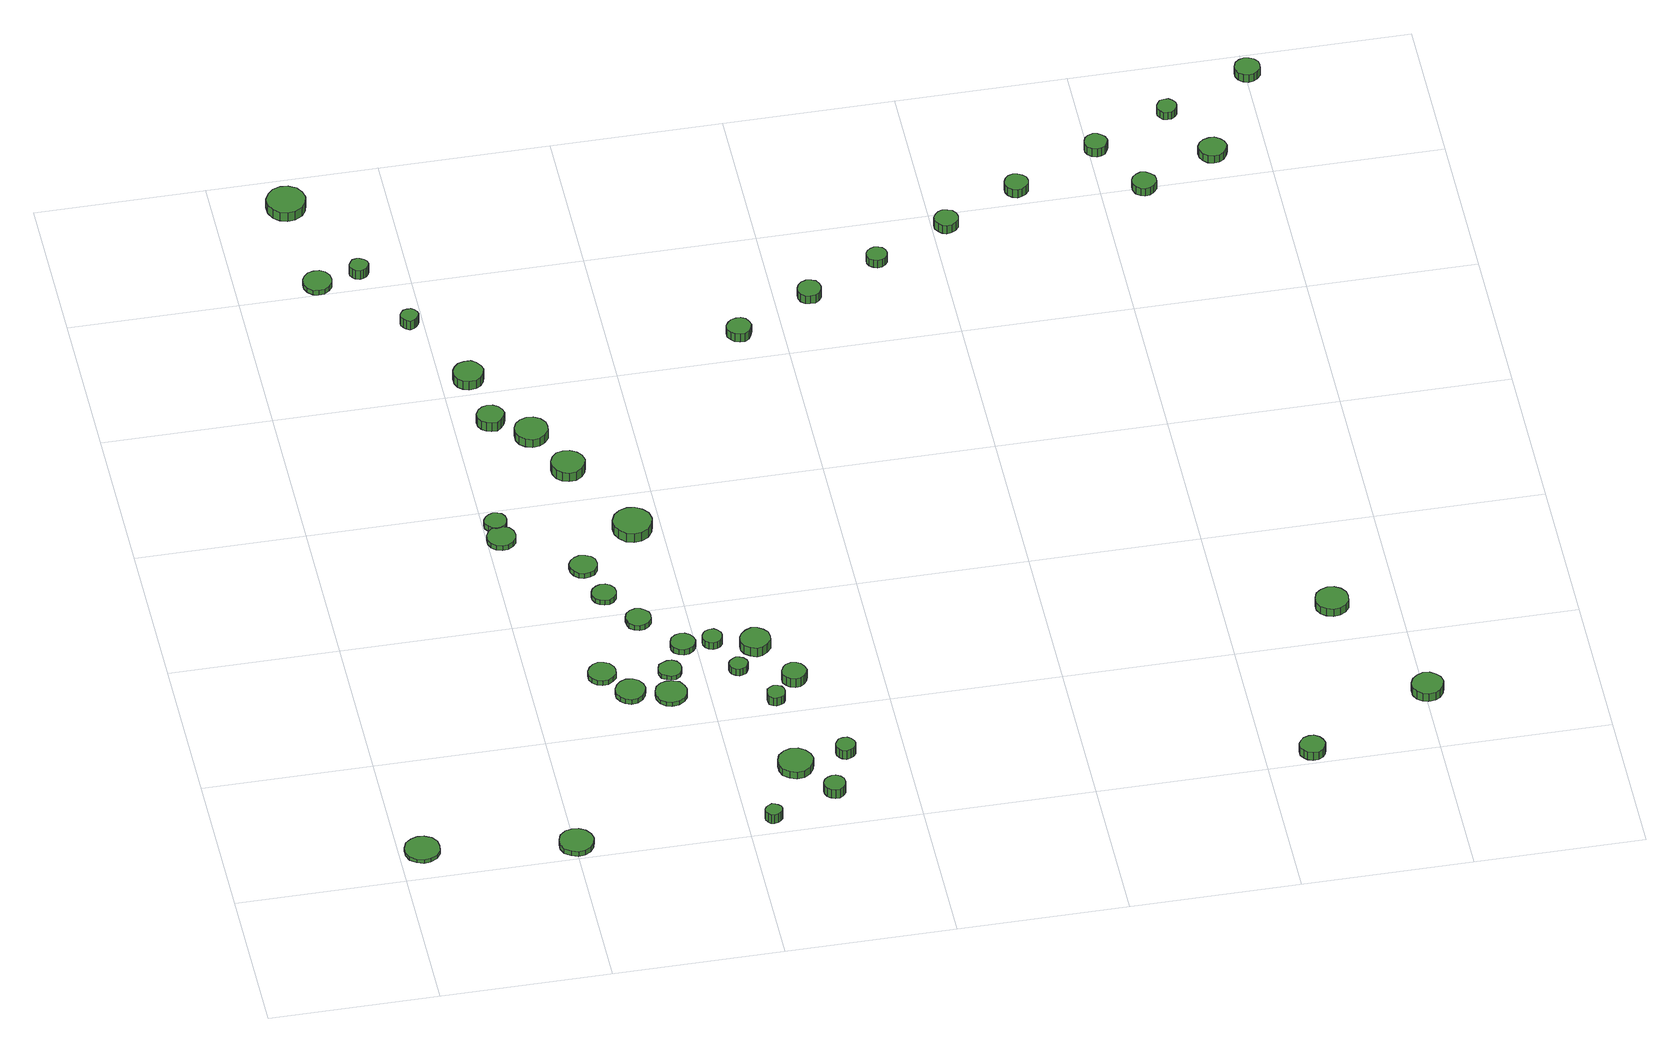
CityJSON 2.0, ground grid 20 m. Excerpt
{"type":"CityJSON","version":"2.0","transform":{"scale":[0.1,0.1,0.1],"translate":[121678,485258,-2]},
"CityObjects":{
"tree1":{"type":"SolitaryVegetationObject","attributes":{"function":"something"},"geometry":[{"type":"MultiSurface","lod":"1","boundaries":[[[0,1,2,3,4,5,6,7,8,9,10,11,12,13,14]],[[15,16,17,18,19,20,21,22,23,24,25,26,27,28,29]],[[0,29,28,1]],[[1,28,27,2]],[[2,27,26,3]],[[3,26,25,4]],[[4,25,24,5]],[[5,24,23,6]],[[6,23,22,7]],[[7,22,21,8]],[[8,21,20,9]],[[9,20,19,10]],[[10,19,18,11]],[[11,18,17,12]],[[12,17,16,13]],[[13,16,15,14]],[[14,15,29,0]]]}]},
"tree2":{"type":"SolitaryVegetationObject","attributes":{"function":"something"},"geometry":[{"type":"MultiSurface","lod":"1","boundaries":[[[30,31,32,33,34,35,36,37,38,39,40,41,42,43,44]],[[45,46,47,48,49,50,51,52,53,54,55,56,57,58,59]],[[30,59,58,31]],[[31,58,57,32]],[[32,57,56,33]],[[33,56,55,34]],[[34,55,54,35]],[[35,54,53,36]],[[36,53,52,37]],[[37,52,51,38]],[[38,51,50,39]],[[39,50,49,40]],[[40,49,48,41]],[[41,48,47,42]],[[42,47,46,43]],[[43,46,45,44]],[[44,45,59,30]]]}]},
"tree3":{"type":"SolitaryVegetationObject","attributes":{"function":"something"},"geometry":[{"type":"MultiSurface","lod":"1","boundaries":[[[60,61,62,63,64,65,66,67,68,69,70,71,72,73,74]],[[75,76,77,78,79,80,81,82,83,84,85,86,87,88,89]],[[60,89,88,61]],[[61,88,87,62]],[[62,87,86,63]],[[63,86,85,64]],[[64,85,84,65]],[[65,84,83,66]],[[66,83,82,67]],[[67,82,81,68]],[[68,81,80,69]],[[69,80,79,70]],[[70,79,78,71]],[[71,78,77,72]],[[72,77,76,73]],[[73,76,75,74]],[[74,75,89,60]]]}]},
"tree4":{"type":"SolitaryVegetationObject","attributes":{"function":"something"},"geometry":[{"type":"MultiSurface","lod":"1","boundaries":[[[90,91,92,93,94,95,96,97,98,99,100,101,102,103,104]],[[105,106,107,108,109,110,111,112,113,114,115,116,117,118,119]],[[90,119,118,91]],[[91,118,117,92]],[[92,117,116,93]],[[93,116,115,94]],[[94,115,114,95]],[[95,114,113,96]],[[96,113,112,97]],[[97,112,111,98]],[[98,111,110,99]],[[99,110,109,100]],[[100,109,108,101]],[[101,108,107,102]],[[102,107,106,103]],[[103,106,105,104]],[[104,105,119,90]]]}]},
"tree5":{"type":"SolitaryVegetationObject","attributes":{"function":"something"},"geometry":[{"type":"MultiSurface","lod":"1","boundaries":[[[120,121,122,123,124,125,126,127,128,129,130,131,132,133,134]],[[135,136,137,138,139,140,141,142,143,144,145,146,147,148,149]],[[120,149,148,121]],[[121,148,147,122]],[[122,147,146,123]],[[123,146,145,124]],[[124,145,144,125]],[[125,144,143,126]],[[126,143,142,127]],[[127,142,141,128]],[[128,141,140,129]],[[129,140,139,130]],[[130,139,138,131]],[[131,138,137,132]],[[132,137,136,133]],[[133,136,135,134]],[[134,135,149,120]]]}]},
"tree6":{"type":"SolitaryVegetationObject","attributes":{"function":"something"},"geometry":[{"type":"MultiSurface","lod":"1","boundaries":[[[150,151,152,153,154,155,156,157,158,159,160,161,162,163,164]],[[165,166,167,168,169,170,171,172,173,174,175,176,177,178,179]],[[150,179,178,151]],[[151,178,177,152]],[[152,177,176,153]],[[153,176,175,154]],[[154,175,174,155]],[[155,174,173,156]],[[156,173,172,157]],[[157,172,171,158]],[[158,171,170,159]],[[159,170,169,160]],[[160,169,168,161]],[[161,168,167,162]],[[162,167,166,163]],[[163,166,165,164]],[[164,165,179,150]]]}]},
"tree7":{"type":"SolitaryVegetationObject","attributes":{"function":"something"},"geometry":[{"type":"MultiSurface","lod":"1","boundaries":[[[180,181,182,183,184,185,186,187,188,189,190,191,192,193,194]],[[195,196,197,198,199,200,201,202,203,204,205,206,207,208,209]],[[180,209,208,181]],[[181,208,207,182]],[[182,207,206,183]],[[183,206,205,184]],[[184,205,204,185]],[[185,204,203,186]],[[186,203,202,187]],[[187,202,201,188]],[[188,201,200,189]],[[189,200,199,190]],[[190,199,198,191]],[[191,198,197,192]],[[192,197,196,193]],[[193,196,195,194]],[[194,195,209,180]]]}]},
"tree8":{"type":"SolitaryVegetationObject","attributes":{"function":"something"},"geometry":[{"type":"MultiSurface","lod":"1","boundaries":[[[210,211,212,213,214,215,216,217,218,219,220,221,222,223,224]],[[225,226,227,228,229,230,231,232,233,234,235,236,237,238,239]],[[210,239,238,211]],[[211,238,237,212]],[[212,237,236,213]],[[213,236,235,214]],[[214,235,234,215]],[[215,234,233,216]],[[216,233,232,217]],[[217,232,231,218]],[[218,231,230,219]],[[219,230,229,220]],[[220,229,228,221]],[[221,228,227,222]],[[222,227,226,223]],[[223,226,225,224]],[[224,225,239,210]]]}]},
"tree9":{"type":"SolitaryVegetationObject","attributes":{"function":"something"},"geometry":[{"type":"MultiSurface","lod":"1","boundaries":[[[240,241,242,243,244,245,246,247,248,249,250,251,252,253,254]],[[255,256,257,258,259,260,261,262,263,264,265,266,267,268,269]],[[240,269,268,241]],[[241,268,267,242]],[[242,267,266,243]],[[243,266,265,244]],[[244,265,264,245]],[[245,264,263,246]],[[246,263,262,247]],[[247,262,261,248]],[[248,261,260,249]],[[249,260,259,250]],[[250,259,258,251]],[[251,258,257,252]],[[252,257,256,253]],[[253,256,255,254]],[[254,255,269,240]]]}]},
"tree10":{"type":"SolitaryVegetationObject","attributes":{"function":"something"},"geometry":[{"type":"MultiSurface","lod":"1","boundaries":[[[270,271,272,273,274,275,276,277,278,279,280,281,282,283,284]],[[285,286,287,288,289,290,291,292,293,294,295,296,297,298,299]],[[270,299,298,271]],[[271,298,297,272]],[[272,297,296,273]],[[273,296,295,274]],[[274,295,294,275]],[[275,294,293,276]],[[276,293,292,277]],[[277,292,291,278]],[[278,291,290,279]],[[279,290,289,280]],[[280,289,288,281]],[[281,288,287,282]],[[282,287,286,283]],[[283,286,285,284]],[[284,285,299,270]]]}]},
"tree11":{"type":"SolitaryVegetationObject","attributes":{"function":"something"},"geometry":[{"type":"MultiSurface","lod":"1","boundaries":[[[300,301,302,303,304,305,306,307,308,309,310,311,312,313,314]],[[315,316,317,318,319,320,321,322,323,324,325,326,327,328,329]],[[300,329,328,301]],[[301,328,327,302]],[[302,327,326,303]],[[303,326,325,304]],[[304,325,324,305]],[[305,324,323,306]],[[306,323,322,307]],[[307,322,321,308]],[[308,321,320,309]],[[309,320,319,310]],[[310,319,318,311]],[[311,318,317,312]],[[312,317,316,313]],[[313,316,315,314]],[[314,315,329,300]]]}]},
"tree12":{"type":"SolitaryVegetationObject","attributes":{"function":"something"},"geometry":[{"type":"MultiSurface","lod":"1","boundaries":[[[330,331,332,333,334,335,336,337,338,339,340,341,342,343,344]],[[345,346,347,348,349,350,351,352,353,354,355,356,357,358,359]],[[330,359,358,331]],[[331,358,357,332]],[[332,357,356,333]],[[333,356,355,334]],[[334,355,354,335]],[[335,354,353,336]],[[336,353,352,337]],[[337,352,351,338]],[[338,351,350,339]],[[339,350,349,340]],[[340,349,348,341]],[[341,348,347,342]],[[342,347,346,343]],[[343,346,345,344]],[[344,345,359,330]]]}]},
"tree13":{"type":"SolitaryVegetationObject","attributes":{"function":"something"},"geometry":[{"type":"MultiSurface","lod":"1","boundaries":[[[360,361,362,363,364,365,366,367,368,369,370,371,372,373,374]],[[375,376,377,378,379,380,381,382,383,384,385,386,387,388,389]],[[360,389,388,361]],[[361,388,387,362]],[[362,387,386,363]],[[363,386,385,364]],[[364,385,384,365]],[[365,384,383,366]],[[366,383,382,367]],[[367,382,381,368]],[[368,381,380,369]],[[369,380,379,370]],[[370,379,378,371]],[[371,378,377,372]],[[372,377,376,373]],[[373,376,375,374]],[[374,375,389,360]]]}]},
"tree14":{"type":"SolitaryVegetationObject","attributes":{"function":"something"},"geometry":[{"type":"MultiSurface","lod":"1","boundaries":[[[390,391,392,393,394,395,396,397,398,399,400,401,402,403,404]],[[405,406,407,408,409,410,411,412,413,414,415,416,417,418,419]],[[390,419,418,391]],[[391,418,417,392]],[[392,417,416,393]],[[393,416,415,394]],[[394,415,414,395]],[[395,414,413,396]],[[396,413,412,397]],[[397,412,411,398]],[[398,411,410,399]],[[399,410,409,400]],[[400,409,408,401]],[[401,408,407,402]],[[402,407,406,403]],[[403,406,405,404]],[[404,405,419,390]]]}]},
"tree15":{"type":"SolitaryVegetationObject","attributes":{"function":"something"},"geometry":[{"type":"MultiSurface","lod":"1","boundaries":[[[420,421,422,423,424,425,426,427,428,429,430,431,432,433,434]],[[435,436,437,438,439,440,441,442,443,444,445,446,447,448,449]],[[420,449,448,421]],[[421,448,447,422]],[[422,447,446,423]],[[423,446,445,424]],[[424,445,444,425]],[[425,444,443,426]],[[426,443,442,427]],[[427,442,441,428]],[[428,441,440,429]],[[429,440,439,430]],[[430,439,438,431]],[[431,438,437,432]],[[432,437,436,433]],[[433,436,435,434]],[[434,435,449,420]]]}]},
"tree16":{"type":"SolitaryVegetationObject","attributes":{"function":"something"},"geometry":[{"type":"MultiSurface","lod":"1","boundaries":[[[450,451,452,453,454,455,456,457,458,459,460,461,462,463,464]],[[465,466,467,468,469,470,471,472,473,474,475,476,477,478,479]],[[450,479,478,451]],[[451,478,477,452]],[[452,477,476,453]],[[453,476,475,454]],[[454,475,474,455]],[[455,474,473,456]],[[456,473,472,457]],[[457,472,471,458]],[[458,471,470,459]],[[459,470,469,460]],[[460,469,468,461]],[[461,468,467,462]],[[462,467,466,463]],[[463,466,465,464]],[[464,465,479,450]]]}]},
"tree17":{"type":"SolitaryVegetationObject","attributes":{"function":"something"},"geometry":[{"type":"MultiSurface","lod":"1","boundaries":[[[480,481,482,483,484,485,486,487,488,489,490,491,492,493,494]],[[495,496,497,498,499,500,501,502,503,504,505,506,507,508,509]],[[480,509,508,481]],[[481,508,507,482]],[[482,507,506,483]],[[483,506,505,484]],[[484,505,504,485]],[[485,504,503,486]],[[486,503,502,487]],[[487,502,501,488]],[[488,501,500,489]],[[489,500,499,490]],[[490,499,498,491]],[[491,498,497,492]],[[492,497,496,493]],[[493,496,495,494]],[[494,495,509,480]]]}]},
"tree18":{"type":"SolitaryVegetationObject","attributes":{"function":"something"},"geometry":[{"type":"MultiSurface","lod":"1","boundaries":[[[510,511,512,513,514,515,516,517,518,519,520,521,522,523,524]],[[525,526,527,528,529,530,531,532,533,534,535,536,537,538,539]],[[510,539,538,511]],[[511,538,537,512]],[[512,537,536,513]],[[513,536,535,514]],[[514,535,534,515]],[[515,534,533,516]],[[516,533,532,517]],[[517,532,531,518]],[[518,531,530,519]],[[519,530,529,520]],[[520,529,528,521]],[[521,528,527,522]],[[522,527,526,523]],[[523,526,525,524]],[[524,525,539,510]]]}]},
"tree19":{"type":"SolitaryVegetationObject","attributes":{"function":"something"},"geometry":[{"type":"MultiSurface","lod":"1","boundaries":[[[540,541,542,543,544,545,546,547,548,549,550,551,552,553,554]],[[555,556,557,558,559,560,561,562,563,564,565,566,567,568,569]],[[540,569,568,541]],[[541,568,567,542]],[[542,567,566,543]],[[543,566,565,544]],[[544,565,564,545]],[[545,564,563,546]],[[546,563,562,547]],[[547,562,561,548]],[[548,561,560,549]],[[549,560,559,550]],[[550,559,558,551]],[[551,558,557,552]],[[552,557,556,553]],[[553,556,555,554]],[[554,555,569,540]]]}]},
"tree20":{"type":"SolitaryVegetationObject","attributes":{"function":"something"},"geometry":[{"type":"MultiSurface","lod":"1","boundaries":[[[570,571,572,573,574,575,576,577,578,579,580,581,582,583,584]],[[585,586,587,588,589,590,591,592,593,594,595,596,597,598,599]],[[570,599,598,571]],[[571,598,597,572]],[[572,597,596,573]],[[573,596,595,574]],[[574,595,594,575]],[[575,594,593,576]],[[576,593,592,577]],[[577,592,591,578]],[[578,591,590,579]],[[579,590,589,580]],[[580,589,588,581]],[[581,588,587,582]],[[582,587,586,583]],[[583,586,585,584]],[[584,585,599,570]]]}]},
"tree21":{"type":"SolitaryVegetationObject","attributes":{"function":"something"},"geometry":[{"type":"MultiSurface","lod":"1","boundaries":[[[600,601,602,603,604,605,606,607,608,609,610,611,612,613,614]],[[615,616,617,618,619,620,621,622,623,624,625,626,627,628,629]],[[600,629,628,601]],[[601,628,627,602]],[[602,627,626,603]],[[603,626,625,604]],[[604,625,624,605]],[[605,624,623,606]],[[606,623,622,607]],[[607,622,621,608]],[[608,621,620,609]],[[609,620,619,610]],[[610,619,618,611]],[[611,618,617,612]],[[612,617,616,613]],[[613,616,615,614]],[[614,615,629,600]]]}]},
"tree22":{"type":"SolitaryVegetationObject","attributes":{"function":"something"},"geometry":[{"type":"MultiSurface","lod":"1","boundaries":[[[630,631,632,633,634,635,636,637,638,639,640,641,642,643,644]],[[645,646,647,648,649,650,651,652,653,654,655,656,657,658,659]],[[630,659,658,631]],[[631,658,657,632]],[[632,657,656,633]],[[633,656,655,634]],[[634,655,654,635]],[[635,654,653,636]],[[636,653,652,637]],[[637,652,651,638]],[[638,651,650,639]],[[639,650,649,640]],[[640,649,648,641]],[[641,648,647,642]],[[642,647,646,643]],[[643,646,645,644]],[[644,645,659,630]]]}]},
"tree23":{"type":"SolitaryVegetationObject","attributes":{"function":"something"},"geometry":[{"type":"MultiSurface","lod":"1","boundaries":[[[660,661,662,663,664,665,666,667,668,669,670,671,672,673,674]],[[675,676,677,678,679,680,681,682,683,684,685,686,687,688,689]],[[660,689,688,661]],[[661,688,687,662]],[[662,687,686,663]],[[663,686,685,664]],[[664,685,684,665]],[[665,684,683,666]],[[666,683,682,667]],[[667,682,681,668]],[[668,681,680,669]],[[669,680,679,670]],[[670,679,678,671]],[[671,678,677,672]],[[672,677,676,673]],[[673,676,675,674]],[[674,675,689,660]]]}]},
"tree24":{"type":"SolitaryVegetationObject","attributes":{"function":"something"},"geometry":[{"type":"MultiSurface","lod":"1","boundaries":[[[690,691,692,693,694,695,696,697,698,699,700,701,702,703,704]],[[705,706,707,708,709,710,711,712,713,714,715,716,717,718,719]],[[690,719,718,691]],[[691,718,717,692]],[[692,717,716,693]],[[693,716,715,694]],[[694,715,714,695]],[[695,714,713,696]],[[696,713,712,697]],[[697,712,711,698]],[[698,711,710,699]],[[699,710,709,700]],[[700,709,708,701]],[[701,708,707,702]],[[702,707,706,703]],[[703,706,705,704]],[[704,705,719,690]]]}]},
"tree25":{"type":"SolitaryVegetationObject","attributes":{"function":"something"},"geometry":[{"type":"MultiSurface","lod":"1","boundaries":[[[720,721,722,723,724,725,726,727,728,729,730,731,732,733,734]],[[735,736,737,738,739,740,741,742,743,744,745,746,747,748,749]],[[720,749,748,721]],[[721,748,747,722]],[[722,747,746,723]],[[723,746,745,724]],[[724,745,744,725]],[[725,744,743,726]],[[726,743,742,727]],[[727,742,741,728]],[[728,741,740,729]],[[729,740,739,730]],[[730,739,738,731]],[[731,738,737,732]],[[732,737,736,733]],[[733,736,735,734]],[[734,735,749,720]]]}]},
"tree26":{"type":"SolitaryVegetationObject","attributes":{"function":"something"},"geometry":[{"type":"MultiSurface","lod":"1","boundaries":[[[750,751,752,753,754,755,756,757,758,759,760,761,762,763,764]],[[765,766,767,768,769,770,771,772,773,774,775,776,777,778,779]],[[750,779,778,751]],[[751,778,777,752]],[[752,777,776,753]],[[753,776,775,754]],[[754,775,774,755]],[[755,774,773,756]],[[756,773,772,757]],[[757,772,771,758]],[[758,771,770,759]],[[759,770,769,760]],[[760,769,768,761]],[[761,768,767,762]],[[762,767,766,763]],[[763,766,765,764]],[[764,765,779,750]]]}]},
"tree27":{"type":"SolitaryVegetationObject","attributes":{"function":"something"},"geometry":[{"type":"MultiSurface","lod":"1","boundaries":[[[780,781,782,783,784,785,786,787,788,789,790,791,792,793,794]],[[795,796,797,798,799,800,801,802,803,804,805,806,807,808,809]],[[780,809,808,781]],[[781,808,807,782]],[[782,807,806,783]],[[783,806,805,784]],[[784,805,804,785]],[[785,804,803,786]],[[786,803,802,787]],[[787,802,801,788]],[[788,801,800,789]],[[789,800,799,790]],[[790,799,798,791]],[[791,798,797,792]],[[792,797,796,793]],[[793,796,795,794]],[[794,795,809,780]]]}]},
"tree28":{"type":"SolitaryVegetationObject","attributes":{"function":"something"},"geometry":[{"type":"MultiSurface","lod":"1","boundaries":[[[810,811,812,813,814,815,816,817,818,819,820,821,822,823,824]],[[825,826,827,828,829,830,831,832,833,834,835,836,837,838,839]],[[810,839,838,811]],[[811,838,837,812]],[[812,837,836,813]],[[813,836,835,814]],[[814,835,834,815]],[[815,834,833,816]],[[816,833,832,817]],[[817,832,831,818]],[[818,831,830,819]],[[819,830,829,820]],[[820,829,828,821]],[[821,828,827,822]],[[822,827,826,823]],[[823,826,825,824]],[[824,825,839,810]]]}]},
"tree29":{"type":"SolitaryVegetationObject","attributes":{"function":"something"},"geometry":[{"type":"MultiSurface","lod":"1","boundaries":[[[840,841,842,843,844,845,846,847,848,849,850,851,852,853,854]],[[855,856,857,858,859,860,861,862,863,864,865,866,867,868,869]],[[840,869,868,841]],[[841,868,867,842]],[[842,867,866,843]],[[843,866,865,844]],[[844,865,864,845]],[[845,864,863,846]],[[846,863,862,847]],[[847,862,861,848]],[[848,861,860,849]],[[849,860,859,850]],[[850,859,858,851]],[[851,858,857,852]],[[852,857,856,853]],[[853,856,855,854]],[[854,855,869,840]]]}]},
"tree30":{"type":"SolitaryVegetationObject","attributes":{"function":"something"},"geometry":[{"type":"MultiSurface","lod":"1","boundaries":[[[870,871,872,873,874,875,876,877,878,879,880,881,882,883,884]],[[885,886,887,888,889,890,891,892,893,894,895,896,897,898,899]],[[870,899,898,871]],[[871,898,897,872]],[[872,897,896,873]],[[873,896,895,874]],[[874,895,894,875]],[[875,894,893,876]],[[876,893,892,877]],[[877,892,891,878]],[[878,891,890,879]],[[879,890,889,880]],[[880,889,888,881]],[[881,888,887,882]],[[882,887,886,883]],[[883,886,885,884]],[[884,885,899,870]]]}]},
"tree31":{"type":"SolitaryVegetationObject","attributes":{"function":"something"},"geometry":[{"type":"MultiSurface","lod":"1","boundaries":[[[900,901,902,903,904,905,906,907,908,909,910,911,912,913,914]],[[915,916,917,918,919,920,921,922,923,924,925,926,927,928,929]],[[900,929,928,901]],[[901,928,927,902]],[[902,927,926,903]],[[903,926,925,904]],[[904,925,924,905]],[[905,924,923,906]],[[906,923,922,907]],[[907,922,921,908]],[[908,921,920,909]],[[909,920,919,910]],[[910,919,918,911]],[[911,918,917,912]],[[912,917,916,913]],[[913,916,915,914]],[[914,915,929,900]]]}]},
"tree32":{"type":"SolitaryVegetationObject","attributes":{"function":"something"},"geometry":[{"type":"MultiSurface","lod":"1","boundaries":[[[930,931,932,933,934,935,936,937,938,939,940,941,942,943,944]],[[945,946,947,948,949,950,951,952,953,954,955,956,957,958,959]],[[930,959,958,931]],[[931,958,957,932]],[[932,957,956,933]],[[933,956,955,934]],[[934,955,954,935]],[[935,954,953,936]],[[936,953,952,937]],[[937,952,951,938]],[[938,951,950,939]],[[939,950,949,940]],[[940,949,948,941]],[[941,948,947,942]],[[942,947,946,943]],[[943,946,945,944]],[[944,945,959,930]]]}]},
"tree33":{"type":"SolitaryVegetationObject","attributes":{"function":"something"},"geometry":[{"type":"MultiSurface","lod":"1","boundaries":[[[960,961,962,963,964,965,966,967,968,969,970,971,972,973,974]],[[975,976,977,978,979,980,981,982,983,984,985,986,987,988,989]],[[960,989,988,961]],[[961,988,987,962]],[[962,987,986,963]],[[963,986,985,964]],[[964,985,984,965]],[[965,984,983,966]],[[966,983,982,967]],[[967,982,981,968]],[[968,981,980,969]],[[969,980,979,970]],[[970,979,978,971]],[[971,978,977,972]],[[972,977,976,973]],[[973,976,975,974]],[[974,975,989,960]]]}]},
"tree34":{"type":"SolitaryVegetationObject","attributes":{"function":"something"},"geometry":[{"type":"MultiSurface","lod":"1","boundaries":[[[990,991,992,993,994,995,996,997,998,999,1000,1001,1002,1003,1004]],[[1005,1006,1007,1008,1009,1010,1011,1012,1013,1014,1015,1016,1017,1018,1019]],[[990,1019,1018,991]],[[991,1018,1017,992]],[[992,1017,1016,993]],[[993,1016,1015,994]],[[994,1015,1014,995]],[[995,1014,1013,996]],[[996,1013,1012,997]],[[997,1012,1011,998]],[[998,1011,1010,999]],[[999,1010,1009,1000]],[[1000,1009,1008,1001]],[[1001,1008,1007,1002]],[[1002,1007,1006,1003]],[[1003,1006,1005,1004]],[[1004,1005,1019,990]]]}]},
"tree35":{"type":"SolitaryVegetationObject","attributes":{"function":"something"},"geometry":[{"type":"MultiSurface","lod":"1","boundaries":[[[1020,1021,1022,1023,1024,1025,1026,1027,1028,1029,1030,1031,1032,1033,1034]],[[1035,1036,1037,1038,1039,1040,1041,1042,1043,1044,1045,1046,1047,1048,1049]],[[1020,1049,1048,1021]],[[1021,1048,1047,1022]],[[1022,1047,1046,1023]],[[1023,1046,1045,1024]],[[1024,1045,1044,1025]],[[1025,1044,1043,1026]],[[1026,1043,1042,1027]],[[1027,1042,1041,1028]],[[1028,1041,1040,1029]],[[1029,1040,1039,1030]],[[1030,1039,1038,1031]],[[1031,1038,1037,1032]],[[1032,1037,1036,1033]],[[1033,1036,1035,1034]],[[1034,1035,1049,1020]]]}]},
"tree36":{"type":"SolitaryVegetationObject","attributes":{"function":"something"},"geometry":[{"type":"MultiSurface","lod":"1","boundaries":[[[1050,1051,1052,1053,1054,1055,1056,1057,1058,1059,1060,1061,1062,1063,1064]],[[1065,1066,1067,1068,1069,1070,1071,1072,1073,1074,1075,1076,1077,1078,1079]],[[1050,1079,1078,1051]],[[1051,1078,1077,1052]],[[1052,1077,1076,1053]],[[1053,1076,1075,1054]],[[1054,1075,1074,1055]],[[1055,1074,1073,1056]],[[1056,1073,1072,1057]],[[1057,1072,1071,1058]],[[1058,1071,1070,1059]],[[1059,1070,1069,1060]],[[1060,1069,1068,1061]],[[1061,1068,1067,1062]],[[1062,1067,1066,1063]],[[1063,1066,1065,1064]],[[1064,1065,1079,1050]]]}]},
"tree37":{"type":"SolitaryVegetationObject","attributes":{"function":"something"},"geometry":[{"type":"MultiSurface","lod":"1","boundaries":[[[1080,1081,1082,1083,1084,1085,1086,1087,1088,1089,1090,1091,1092,1093,1094]],[[1095,1096,1097,1098,1099,1100,1101,1102,1103,1104,1105,1106,1107,1108,1109]],[[1080,1109,1108,1081]],[[1081,1108,1107,1082]],[[1082,1107,1106,1083]],[[1083,1106,1105,1084]],[[1084,1105,1104,1085]],[[1085,1104,1103,1086]],[[1086,1103,1102,1087]],[[1087,1102,1101,1088]],[[1088,1101,1100,1089]],[[1089,1100,1099,1090]],[[1090,1099,1098,1091]],[[1091,1098,1097,1092]],[[1092,1097,1096,1093]],[[1093,1096,1095,1094]],[[1094,1095,1109,1080]]]}]},
"tree38":{"type":"SolitaryVegetationObject","attributes":{"function":"something"},"geometry":[{"type":"MultiSurface","lod":"1","boundaries":[[[1110,1111,1112,1113,1114,1115,1116,1117,1118,1119,1120,1121,1122,1123,1124]],[[1125,1126,1127,1128,1129,1130,1131,1132,1133,1134,1135,1136,1137,1138,1139]],[[1110,1139,1138,1111]],[[1111,1138,1137,1112]],[[1112,1137,1136,1113]],[[1113,1136,1135,1114]],[[1114,1135,1134,1115]],[[1115,1134,1133,1116]],[[1116,1133,1132,1117]],[[1117,1132,1131,1118]],[[1118,1131,1130,1119]],[[1119,1130,1129,1120]],[[1120,1129,1128,1121]],[[1121,1128,1127,1122]],[[1122,1127,1126,1123]],[[1123,1126,1125,1124]],[[1124,1125,1139,1110]]]}]},
"tree39":{"type":"SolitaryVegetationObject","attributes":{"function":"something"},"geometry":[{"type":"MultiSurface","lod":"1","boundaries":[[[1140,1141,1142,1143,1144,1145,1146,1147,1148,1149,1150,1151,1152,1153,1154]],[[1155,1156,1157,1158,1159,1160,1161,1162,1163,1164,1165,1166,1167,1168,1169]],[[1140,1169,1168,1141]],[[1141,1168,1167,1142]],[[1142,1167,1166,1143]],[[1143,1166,1165,1144]],[[1144,1165,1164,1145]],[[1145,1164,1163,1146]],[[1146,1163,1162,1147]],[[1147,1162,1161,1148]],[[1148,1161,1160,1149]],[[1149,1160,1159,1150]],[[1150,1159,1158,1151]],[[1151,1158,1157,1152]],[[1152,1157,1156,1153]],[[1153,1156,1155,1154]],[[1154,1155,1169,1140]]]}]},
"tree40":{"type":"SolitaryVegetationObject","attributes":{"function":"something"},"geometry":[{"type":"MultiSurface","lod":"1","boundaries":[[[1170,1171,1172,1173,1174,1175,1176,1177,1178,1179,1180,1181,1182,1183,1184]],[[1185,1186,1187,1188,1189,1190,1191,1192,1193,1194,1195,1196,1197,1198,1199]],[[1170,1199,1198,1171]],[[1171,1198,1197,1172]],[[1172,1197,1196,1173]],[[1173,1196,1195,1174]],[[1174,1195,1194,1175]],[[1175,1194,1193,1176]],[[1176,1193,1192,1177]],[[1177,1192,1191,1178]],[[1178,1191,1190,1179]],[[1179,1190,1189,1180]],[[1180,1189,1188,1181]],[[1181,1188,1187,1182]],[[1182,1187,1186,1183]],[[1183,1186,1185,1184]],[[1184,1185,1199,1170]]]}]},
"tree41":{"type":"SolitaryVegetationObject","attributes":{"function":"something"},"geometry":[{"type":"MultiSurface","lod":"1","boundaries":[[[1200,1201,1202,1203,1204,1205,1206,1207,1208,1209,1210,1211,1212,1213,1214]],[[1215,1216,1217,1218,1219,1220,1221,1222,1223,1224,1225,1226,1227,1228,1229]],[[1200,1229,1228,1201]],[[1201,1228,1227,1202]],[[1202,1227,1226,1203]],[[1203,1226,1225,1204]],[[1204,1225,1224,1205]],[[1205,1224,1223,1206]],[[1206,1223,1222,1207]],[[1207,1222,1221,1208]],[[1208,1221,1220,1209]],[[1209,1220,1219,1210]],[[1210,1219,1218,1211]],[[1211,1218,1217,1212]],[[1212,1217,1216,1213]],[[1213,1216,1215,1214]],[[1214,1215,1229,1200]]]}]},
"tree42":{"type":"SolitaryVegetationObject","attributes":{"function":"something"},"geometry":[{"type":"MultiSurface","lod":"1","boundaries":[[[1230,1231,1232,1233,1234,1235,1236,1237,1238,1239,1240,1241,1242,1243,1244]],[[1245,1246,1247,1248,1249,1250,1251,1252,1253,1254,1255,1256,1257,1258,1259]],[[1230,1259,1258,1231]],[[1231,1258,1257,1232]],[[1232,1257,1256,1233]],[[1233,1256,1255,1234]],[[1234,1255,1254,1235]],[[1235,1254,1253,1236]],[[1236,1253,1252,1237]],[[1237,1252,1251,1238]],[[1238,1251,1250,1239]],[[1239,1250,1249,1240]],[[1240,1249,1248,1241]],[[1241,1248,1247,1242]],[[1242,1247,1246,1243]],[[1243,1246,1245,1244]],[[1244,1245,1259,1230]]]}]},
"tree43":{"type":"SolitaryVegetationObject","attributes":{"function":"something"},"geometry":[{"type":"MultiSurface","lod":"1","boundaries":[[[1260,1261,1262,1263,1264,1265,1266,1267,1268,1269,1270,1271,1272,1273,1274]],[[1275,1276,1277,1278,1279,1280,1281,1282,1283,1284,1285,1286,1287,1288,1289]],[[1260,1289,1288,1261]],[[1261,1288,1287,1262]],[[1262,1287,1286,1263]],[[1263,1286,1285,1264]],[[1264,1285,1284,1265]],[[1265,1284,1283,1266]],[[1266,1283,1282,1267]],[[1267,1282,1281,1268]],[[1268,1281,1280,1269]],[[1269,1280,1279,1270]],[[1270,1279,1278,1271]],[[1271,1278,1277,1272]],[[1272,1277,1276,1273]],[[1273,1276,1275,1274]],[[1274,1275,1289,1260]]]}]}
},
"vertices":[
[47,47,15],[46,55,15],[41,62,15],[33,66,15],[25,67,15],[17,64,15],[10,59,15],[7,51,15],[7,42,15],[10,34,15],[17,29,15],[25,26,15],[33,27,15],[41,31,15],[46,38,15],[46,38,10],[41,31,10],[33,27,10],[25,26,10],[17,29,10],[10,34,10],[7,42,10],[7,51,10],[10,59,10],[17,64,10],[25,67,10],[33,66,10],[41,62,10],[46,55,10],[47,47,10],
[222,24,17],[220,32,17],[215,39,17],[208,43,17],[200,44,17],[192,42,17],[185,36,17],[182,28,17],[182,20,17],[185,12,17],[192,7,17],[200,4,17],[208,5,17],[215,9,17],[220,16,17],[220,16,10],[215,9,10],[208,5,10],[200,4,10],[192,7,10],[185,12,10],[182,20,10],[182,28,10],[185,36,10],[192,42,10],[200,44,10],[208,43,10],[215,39,10],[220,32,10],[222,24,10],
[301,301,17],[300,307,17],[296,313,17],[290,316,17],[283,317,17],[277,315,17],[272,310,17],[269,304,17],[269,297,17],[272,291,17],[277,287,17],[283,285,17],[290,285,17],[296,289,17],[300,294,17],[300,294,10],[296,289,10],[290,285,10],[283,285,10],[277,287,10],[272,291,10],[269,297,10],[269,304,10],[272,310,10],[277,315,10],[283,317,10],[290,316,10],[296,313,10],[300,307,10],[301,301,10],
[233,549,17],[232,556,17],[228,562,17],[221,565,17],[215,566,17],[208,564,17],[203,559,17],[200,553,17],[200,546,17],[203,539,17],[208,535,17],[215,533,17],[221,533,17],[228,537,17],[232,542,17],[232,542,10],[228,537,10],[221,533,10],[215,533,10],[208,535,10],[203,539,10],[200,546,10],[200,553,10],[203,559,10],[208,564,10],[215,566,10],[221,565,10],[228,562,10],[232,556,10],[233,549,10],
[228,576,18],[227,581,18],[224,586,18],[219,588,18],[214,589,18],[209,587,18],[205,584,18],[202,579,18],[202,573,18],[205,568,18],[209,565,18],[214,563,18],[219,564,18],[224,566,18],[227,571,18],[227,571,10],[224,566,10],[219,564,10],[214,563,10],[209,565,10],[205,568,10],[202,573,10],[202,579,10],[205,584,10],[209,587,10],[214,589,10],[219,588,10],[224,586,10],[227,581,10],[228,576,10],
[329,265,17],[327,272,17],[323,278,17],[317,282,17],[309,283,17],[302,280,17],[297,275,17],[294,269,17],[294,261,17],[297,254,17],[302,250,17],[309,247,17],[317,248,17],[323,252,17],[327,258,17],[327,258,10],[323,252,10],[317,248,10],[309,247,10],[302,250,10],[297,254,10],[294,261,10],[294,269,10],[297,275,10],[302,280,10],[309,283,10],[317,282,10],[323,278,10],[327,272,10],[329,265,10],
[110,1015,19],[109,1022,19],[105,1028,19],[99,1032,19],[92,1032,19],[85,1030,19],[80,1025,19],[77,1019,19],[77,1012,19],[80,1005,19],[85,1000,19],[92,998,19],[99,999,19],[105,1003,19],[109,1008,19],[109,1008,12],[105,1003,12],[99,999,12],[92,998,12],[85,1000,12],[80,1005,12],[77,1012,12],[77,1019,12],[80,1025,12],[85,1030,12],[92,1032,12],[99,1032,12],[105,1028,12],[109,1022,12],[110,1015,12],
[106,1150,26],[104,1159,26],[99,1167,26],[90,1172,26],[81,1173,26],[72,1170,26],[65,1163,26],[61,1155,26],[61,1145,26],[65,1136,26],[72,1130,26],[81,1127,26],[90,1128,26],[99,1133,26],[104,1141,26],[104,1141,13],[99,1133,13],[90,1128,13],[81,1127,13],[72,1130,13],[65,1136,13],[61,1145,13],[61,1155,13],[65,1163,13],[72,1170,13],[81,1173,13],[90,1172,13],[99,1167,13],[104,1159,13],[106,1150,13],
[375,254,16],[373,261,16],[369,268,16],[362,271,16],[354,272,16],[347,270,16],[341,265,16],[338,257,16],[338,250,16],[341,242,16],[347,237,16],[354,235,16],[362,236,16],[369,240,16],[373,246,16],[373,246,10],[369,240,10],[362,236,10],[354,235,10],[347,237,10],[341,242,10],[338,250,10],[338,257,10],[341,265,10],[347,270,10],[354,272,10],[362,271,10],[369,268,10],[373,261,10],[375,254,10],
[441,24,25],[440,28,25],[437,31,25],[434,33,25],[430,34,25],[426,32,25],[423,30,25],[421,26,25],[421,22,25],[423,18,25],[426,15,25],[430,14,25],[434,15,25],[437,17,25],[440,20,25],[440,20,12],[437,17,12],[434,15,12],[430,14,12],[426,15,12],[423,18,12],[421,22,12],[421,26,12],[423,30,12],[426,32,12],[430,34,12],[434,33,12],[437,31,12],[440,28,12],[441,24,12],
[327,433,17],[326,439,17],[322,444,17],[317,447,17],[311,447,17],[306,445,17],[301,441,17],[299,436,17],[299,430,17],[301,425,17],[306,421,17],[311,419,17],[317,419,17],[322,422,17],[326,427,17],[326,427,10],[322,422,10],[317,419,10],[311,419,10],[306,421,10],[301,425,10],[299,430,10],[299,436,10],[301,441,10],[306,445,10],[311,447,10],[317,447,10],[322,444,10],[326,439,10],[327,433,10],
[315,484,17],[314,491,17],[310,496,17],[304,499,17],[297,500,17],[291,498,17],[286,494,17],[283,488,17],[283,481,17],[286,475,17],[291,470,17],[297,468,17],[304,469,17],[310,472,17],[314,478,17],[314,478,10],[310,472,10],[304,469,10],[297,468,10],[291,470,10],[286,475,10],[283,481,10],[283,488,10],[286,494,10],[291,498,10],[297,500,10],[304,499,10],[310,496,10],[314,491,10],[315,484,10],
[376,292,16],[375,298,16],[372,303,16],[367,306,16],[361,306,16],[356,304,16],[351,301,16],[349,295,16],[349,290,16],[351,284,16],[356,281,16],[361,279,16],[367,279,16],[372,282,16],[375,287,16],[375,287,10],[372,282,10],[367,279,10],[361,279,10],[356,281,10],[351,284,10],[349,290,10],[349,295,10],[351,301,10],[356,304,10],[361,306,10],[367,306,10],[372,303,10],[375,298,10],[376,292,10],
[155,1026,25],[154,1031,25],[151,1034,25],[147,1036,25],[143,1037,25],[138,1036,25],[135,1032,25],[133,1028,25],[133,1024,25],[135,1020,25],[138,1017,25],[143,1015,25],[147,1016,25],[151,1018,25],[154,1022,25],[154,1022,12],[151,1018,12],[147,1016,12],[143,1015,12],[138,1017,12],[135,1020,12],[133,1024,12],[133,1028,12],[135,1032,12],[138,1036,12],[143,1037,12],[147,1036,12],[151,1034,12],[154,1031,12],[155,1026,12],
[358,384,17],[357,390,17],[353,395,17],[348,398,17],[342,399,17],[336,397,17],[331,393,17],[329,387,17],[329,381,17],[331,375,17],[336,371,17],[342,369,17],[348,370,17],[353,373,17],[357,378,17],[357,378,10],[353,373,10],[348,370,10],[342,369,10],[336,371,10],[331,375,10],[329,381,10],[329,387,10],[331,393,10],[336,397,10],[342,399,10],[348,398,10],[353,395,10],[357,390,10],[358,384,10],
[194,928,28],[193,932,28],[190,936,28],[187,938,28],[182,938,28],[178,937,28],[175,934,28],[173,930,28],[173,926,28],[175,922,28],[178,919,28],[182,917,28],[187,918,28],[190,920,28],[193,924,28],[193,924,15],[190,920,15],[187,918,15],[182,917,15],[178,919,15],[175,922,15],[173,926,15],[173,930,15],[175,934,15],[178,937,15],[182,938,15],[187,938,15],[190,936,15],[193,932,15],[194,928,15],
[259,748,24],[257,755,24],[253,760,24],[248,763,24],[241,764,24],[235,762,24],[230,758,24],[227,752,24],[227,745,24],[230,739,24],[235,735,24],[241,733,24],[248,733,24],[253,737,24],[257,742,24],[257,742,11],[253,737,11],[248,733,11],[241,733,11],[235,735,11],[230,739,11],[227,745,11],[227,752,11],[230,758,11],[235,762,11],[241,764,11],[248,763,11],[253,760,11],[257,755,11],[259,748,11],
[249,822,27],[247,829,27],[243,835,27],[237,839,27],[229,839,27],[222,837,27],[217,832,27],[214,826,27],[214,818,27],[217,811,27],[222,807,27],[229,804,27],[237,805,27],[243,809,27],[247,815,27],[247,815,14],[243,809,14],[237,805,14],[229,804,14],[222,807,14],[217,811,14],[214,818,14],[214,826,14],[217,832,14],[222,837,14],[229,839,14],[237,839,14],[243,835,14],[247,829,14],[249,822,14],
[400,332,18],[398,338,18],[395,343,18],[390,346,18],[384,347,18],[378,345,18],[373,341,18],[371,335,18],[371,329,18],[373,324,18],[378,320,18],[384,318,18],[390,319,18],[395,322,18],[398,326,18],[398,326,10],[395,322,10],[390,319,10],[384,318,10],[378,320,10],[373,324,10],[371,329,10],[371,335,10],[373,341,10],[378,345,10],[384,347,10],[390,346,10],[395,343,10],[398,338,10],[400,332,10],
[302,712,27],[301,720,27],[296,727,27],[289,731,27],[281,732,27],[273,729,27],[267,724,27],[264,717,27],[264,708,27],[267,701,27],[273,696,27],[281,693,27],[289,694,27],[296,698,27],[301,705,27],[301,705,15],[296,698,15],[289,694,15],[281,693,15],[273,696,15],[267,701,15],[264,708,15],[264,717,15],[267,724,15],[273,729,15],[281,732,15],[289,731,15],[296,727,15],[301,720,15],[302,712,15],
[493,107,20],[491,115,20],[486,122,20],[479,127,20],[470,128,20],[462,125,20],[455,119,20],[452,111,20],[452,103,20],[455,95,20],[462,89,20],[470,86,20],[479,87,20],[486,92,20],[491,99,20],[491,99,10],[486,92,10],[479,87,10],[470,86,10],[462,89,10],[455,95,10],[452,103,10],[452,111,10],[455,119,10],[462,125,10],[470,128,10],[479,127,10],[486,122,10],[491,115,10],[493,107,10],
[333,649,27],[331,657,27],[326,663,27],[319,667,27],[311,668,27],[303,666,27],[297,660,27],[294,653,27],[294,645,27],[297,637,27],[303,632,27],[311,629,27],[319,630,27],[326,634,27],[331,641,27],[331,641,14],[326,634,14],[319,630,14],[311,629,14],[303,632,14],[297,637,14],[294,645,14],[294,653,14],[297,660,14],[303,666,14],[311,668,14],[319,667,14],[326,663,14],[331,657,14],[333,649,14],
[431,333,20],[430,338,20],[427,342,20],[423,345,20],[418,345,20],[413,343,20],[410,340,20],[408,336,20],[408,331,20],[410,326,20],[413,323,20],[418,321,20],[423,322,20],[427,324,20],[430,328,20],[430,328,10],[427,324,10],[423,322,10],[418,321,10],[413,323,10],[410,326,10],[408,331,10],[408,336,10],[410,340,10],[413,343,10],[418,345,10],[423,345,10],[427,342,10],[430,338,10],[431,333,10],
[520,54,26],[519,60,26],[516,64,26],[511,67,26],[506,67,26],[501,65,26],[497,62,26],[495,57,26],[495,52,26],[497,47,26],[501,44,26],[506,42,26],[511,42,26],[516,45,26],[519,49,26],[519,49,13],[516,45,13],[511,42,13],[506,42,13],[501,44,13],[497,47,13],[495,52,13],[495,57,13],[497,62,13],[501,65,13],[506,67,13],[511,67,13],[516,64,13],[519,60,13],[520,54,13],
[451,282,20],[450,286,20],[447,290,20],[443,292,20],[439,293,20],[435,291,20],[431,288,20],[429,284,20],[429,280,20],[431,276,20],[435,273,20],[439,271,20],[443,272,20],[447,274,20],[450,278,20],[450,278,10],[447,274,10],[443,272,10],[439,271,10],[435,273,10],[431,276,10],[429,280,10],[429,284,10],[431,288,10],[435,291,10],[439,293,10],[443,292,10],[447,290,10],[450,286,10],[451,282,10],
[389,537,26],[387,547,26],[381,554,26],[373,559,26],[364,560,26],[355,557,26],[348,551,26],[344,542,26],[344,532,26],[348,524,26],[355,517,26],[364,514,26],[373,515,26],[381,520,26],[387,528,26],[387,528,13],[381,520,13],[373,515,13],[364,514,13],[355,517,13],[348,524,13],[344,532,13],[344,542,13],[348,551,13],[355,557,13],[364,560,13],[373,559,13],[381,554,13],[387,547,13],[389,537,13],
[483,224,22],[482,228,22],[480,232,22],[476,234,22],[471,235,22],[467,233,22],[463,230,22],[462,226,22],[462,222,22],[463,217,22],[467,214,22],[471,213,22],[476,214,22],[480,216,22],[482,219,22],[482,219,10],[480,216,10],[476,214,10],[471,213,10],[467,214,10],[463,217,10],[462,222,10],[462,226,10],[463,230,10],[467,233,10],[471,235,10],[476,234,10],[480,232,10],[482,228,10],[483,224,10],
[483,314,26],[482,321,26],[477,327,26],[471,331,26],[464,332,26],[457,329,26],[451,324,26],[448,318,26],[448,310,26],[451,304,26],[457,299,26],[464,296,26],[471,297,26],[477,301,26],[482,307,26],[482,307,13],[477,301,13],[471,297,13],[464,296,13],[457,299,13],[451,304,13],[448,310,13],[448,318,13],[451,324,13],[457,329,13],[464,332,13],[471,331,13],[477,327,13],[482,321,13],[483,314,13],
[544,117,26],[543,121,26],[540,125,26],[536,128,26],[531,128,26],[526,127,26],[523,123,26],[521,119,26],[521,114,26],[523,110,26],[526,107,26],[531,105,26],[536,106,26],[540,108,26],[543,112,26],[543,112,13],[540,108,13],[536,106,13],[531,105,13],[526,107,13],[523,110,13],[521,114,13],[521,119,13],[523,123,13],[526,127,13],[531,128,13],[536,128,13],[540,125,13],[543,121,13],[544,117,13],
[513,249,27],[511,255,27],[508,260,27],[503,263,27],[497,264,27],[491,262,27],[487,258,27],[484,252,27],[484,246,27],[487,241,27],[491,237,27],[497,235,27],[503,236,27],[508,239,27],[511,243,27],[511,243,14],[508,239,14],[503,236,14],[497,235,14],[491,237,14],[487,241,14],[484,246,14],[484,252,14],[487,258,14],[491,262,14],[497,264,14],[503,263,14],[508,260,14],[511,255,14],[513,249,14],
[564,842,24],[562,848,24],[559,853,24],[554,856,24],[548,856,24],[542,854,24],[538,850,24],[535,845,24],[535,839,24],[538,834,24],[542,830,24],[548,828,24],[554,828,24],[559,831,24],[562,836,24],[562,836,12],[559,831,12],[554,828,12],[548,828,12],[542,830,12],[538,834,12],[535,839,12],[535,845,12],[538,850,12],[542,854,12],[548,856,12],[554,856,12],[559,853,12],[562,848,12],[564,842,12],
[654,890,24],[653,896,24],[650,901,24],[645,903,24],[639,904,24],[633,902,24],[629,898,24],[627,893,24],[627,887,24],[629,882,24],[633,878,24],[639,877,24],[645,877,24],[650,880,24],[653,885,24],[653,885,12],[650,880,12],[645,877,12],[639,877,12],[633,878,12],[629,882,12],[627,887,12],[627,893,12],[629,898,12],[633,902,12],[639,904,12],[645,903,12],[650,901,12],[653,896,12],[654,890,12],
[739,933,24],[738,938,24],[735,942,24],[731,944,24],[726,945,24],[721,943,24],[717,940,24],[715,936,24],[715,931,24],[717,926,24],[721,923,24],[726,921,24],[731,922,24],[735,924,24],[738,928,24],[738,928,13],[735,924,13],[731,922,13],[726,921,13],[721,923,13],[717,926,13],[715,931,13],[715,936,13],[717,940,13],[721,943,13],[726,945,13],[731,944,13],[735,942,13],[738,938,13],[739,933,13],
[1070,17,24],[1068,23,24],[1065,28,24],[1059,32,24],[1053,32,24],[1047,30,24],[1043,26,24],[1040,21,24],[1040,14,24],[1043,9,24],[1047,5,24],[1053,3,24],[1059,3,24],[1065,6,24],[1068,11,24],[1068,11,12],[1065,6,12],[1059,3,12],[1053,3,12],[1047,5,12],[1043,9,12],[1040,14,12],[1040,21,12],[1043,26,12],[1047,30,12],[1053,32,12],[1059,32,12],[1065,28,12],[1068,23,12],[1070,17,12],
[830,977,25],[829,983,25],[825,988,25],[820,990,25],[814,991,25],[809,989,25],[805,985,25],[802,980,25],[802,974,25],[805,969,25],[809,965,25],[814,963,25],[820,964,25],[825,967,25],[829,971,25],[829,971,13],[825,967,13],[820,964,13],[814,963,13],[809,965,13],[805,969,13],[802,974,13],[802,980,13],[805,985,13],[809,989,13],[814,991,13],[820,990,13],[825,988,13],[829,983,13],[830,977,13],
[1143,257,24],[1142,265,24],[1137,272,24],[1130,276,24],[1122,277,24],[1114,274,24],[1108,269,24],[1105,261,24],[1105,253,24],[1108,246,24],[1114,241,24],[1122,238,24],[1130,239,24],[1137,243,24],[1142,249,24],[1142,249,13],[1137,243,13],[1130,239,13],[1122,238,13],[1114,241,13],[1108,246,13],[1105,253,13],[1105,261,13],[1108,269,13],[1114,274,13],[1122,277,13],[1130,276,13],[1137,272,13],[1142,265,13],[1143,257,13],
[920,1022,25],[919,1028,25],[915,1032,25],[910,1035,25],[905,1036,25],[899,1034,25],[895,1030,25],[893,1025,25],[893,1019,25],[895,1014,25],[899,1010,25],[905,1008,25],[910,1009,25],[915,1012,25],[919,1016,25],[919,1016,13],[915,1012,13],[910,1009,13],[905,1008,13],[899,1010,13],[895,1014,13],[893,1019,13],[893,1025,13],[895,1030,13],[899,1034,13],[905,1036,13],[910,1035,13],[915,1032,13],[919,1028,13],[920,1022,13],
[1222,93,25],[1220,101,25],[1215,107,25],[1209,111,25],[1201,112,25],[1194,109,25],[1188,104,25],[1185,97,25],[1185,89,25],[1188,82,25],[1194,77,25],[1201,75,25],[1209,76,25],[1215,79,25],[1220,86,25],[1220,86,13],[1215,79,13],[1209,76,13],[1201,75,13],[1194,77,13],[1188,82,13],[1185,89,13],[1185,97,13],[1188,104,13],[1194,109,13],[1201,112,13],[1209,111,13],[1215,107,13],[1220,101,13],[1222,93,13],
[1022,1071,26],[1020,1077,26],[1017,1081,26],[1012,1084,26],[1007,1085,26],[1001,1083,26],[997,1079,26],[995,1074,26],[995,1069,26],[997,1064,26],[1001,1060,26],[1007,1058,26],[1012,1059,26],[1017,1061,26],[1020,1066,26],[1020,1066,14],[1017,1061,14],[1012,1059,14],[1007,1058,14],[1001,1060,14],[997,1064,14],[995,1069,14],[995,1074,14],[997,1079,14],[1001,1083,14],[1007,1085,14],[1012,1084,14],[1017,1081,14],[1020,1077,14],[1022,1071,14],
[1064,997,25],[1063,1002,25],[1059,1007,25],[1054,1010,25],[1048,1011,25],[1043,1009,25],[1038,1005,25],[1036,1000,25],[1036,994,25],[1038,988,25],[1043,984,25],[1048,982,25],[1054,983,25],[1059,986,25],[1063,991,25],[1063,991,14],[1059,986,14],[1054,983,14],[1048,982,14],[1043,984,14],[1038,988,14],[1036,994,14],[1036,1000,14],[1038,1005,14],[1043,1009,14],[1048,1011,14],[1054,1010,14],[1059,1007,14],[1063,1002,14],[1064,997,14],
[1111,1116,25],[1110,1121,25],[1107,1125,25],[1103,1128,25],[1098,1128,25],[1093,1127,25],[1090,1123,25],[1088,1119,25],[1088,1114,25],[1090,1110,25],[1093,1106,25],[1098,1105,25],[1103,1105,25],[1107,1108,25],[1110,1112,25],[1110,1112,14],[1107,1108,14],[1103,1105,14],[1098,1105,14],[1093,1106,14],[1090,1110,14],[1088,1114,14],[1088,1119,14],[1090,1123,14],[1093,1127,14],[1098,1128,14],[1103,1128,14],[1107,1125,14],[1110,1121,14],[1111,1116,14],
[1154,1038,25],[1152,1045,25],[1148,1050,25],[1142,1054,25],[1136,1054,25],[1129,1052,25],[1124,1048,25],[1121,1042,25],[1121,1035,25],[1124,1029,25],[1129,1024,25],[1136,1022,25],[1142,1023,25],[1148,1026,25],[1152,1032,25],[1152,1032,14],[1148,1026,14],[1142,1023,14],[1136,1022,14],[1129,1024,14],[1124,1029,14],[1121,1035,14],[1121,1042,14],[1124,1048,14],[1129,1052,14],[1136,1054,14],[1142,1054,14],[1148,1050,14],[1152,1045,14],[1154,1038,14],
[1217,1166,24],[1216,1172,24],[1212,1177,24],[1207,1180,24],[1201,1181,24],[1195,1179,24],[1190,1175,24],[1188,1169,24],[1188,1163,24],[1190,1157,24],[1195,1153,24],[1201,1151,24],[1207,1152,24],[1212,1155,24],[1216,1160,24],[1216,1160,13],[1212,1155,13],[1207,1152,13],[1201,1151,13],[1195,1153,13],[1190,1157,13],[1188,1163,13],[1188,1169,13],[1190,1175,13],[1195,1179,13],[1201,1181,13],[1207,1180,13],[1212,1177,13],[1216,1172,13],[1217,1166,13]
]}
